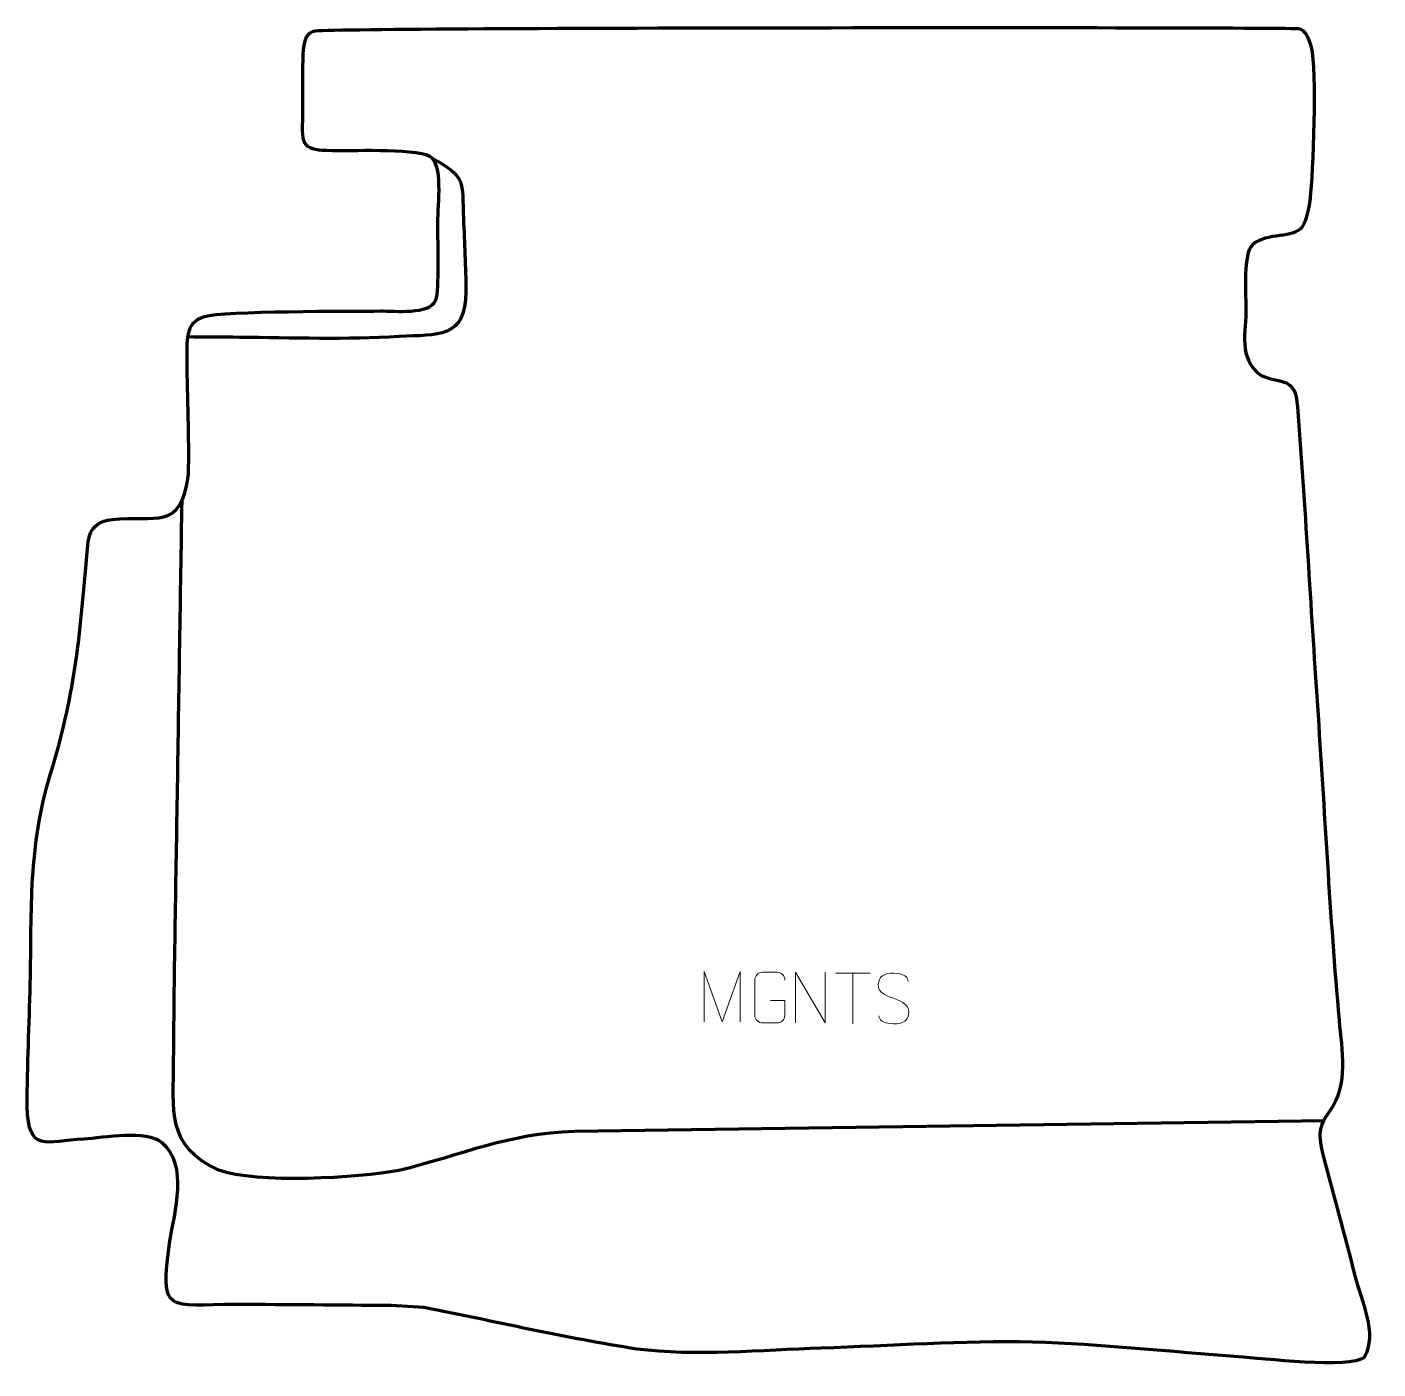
# Model space of a CAD drawing. Header units: millimetres. Extents: x -699 to -33, y 78 to 739.
import ezdxf

# ---------------------------------------------------------------- set-up
doc = ezdxf.new("R2010")
doc.units = ezdxf.units.MM
doc.header["$MEASUREMENT"] = 0
doc.layers.add('layer 2', color=7, linetype='Continuous')
doc.layers.add('layer 3', color=7, linetype='Continuous')

msp = doc.modelspace()

# ---------------------------------------------------------------- linework, layer by layer
at = {"layer": 'layer 2', "color": 142, "lineweight": 158}
for points, knots in [([(-499.1763, 674.6371), (-482.3627, 665.4411), (-484.5659, 663.4279), (-483.7639, 644.7441), (-483.7639, 644.7441), (-483.2512, 632.7977), (-482.7248, 620.9636), (-482.5241, 609.0009), (-482.5241, 609.0009), (-482.7912, 585.2183), (-496.2983, 587.827), (-515.5016, 586.6487), (-515.5016, 586.6487), (-541.2178, 585.0708), (-568.4254, 586.057), (-594.3164, 586.272), (-594.3164, 586.272), (-602.7815, 586.3424), (-611.2466, 586.4128), (-619.7116, 586.4831)], [0, 0, 0, 0, 0.16666667, 0.16666667, 0.16666667, 0.16666667, 0.33333333, 0.33333333, 0.33333333, 0.33333333, 0.5, 0.5, 0.5, 0.5, 0.66666667, 0.66666667, 0.66666667, 0.66666667, 1, 1, 1, 1]), ([(-58.8237, 200.035), (-182.2517, 198.2524), (-305.6805, 196.5109), (-429.108, 194.7283), (-429.108, 194.7283), (-461.751, 193.8193), (-485.1773, 182.9961), (-515.6269, 175.4541), (-515.6269, 175.4541), (-535.6031, 171.8637), (-586.0236, 168.8286), (-604.3937, 175.698), (-604.3937, 175.698), (-630.5104, 187.2499), (-626.8483, 205.5118), (-626.7, 230.22), (-626.7, 230.22), (-626.4312, 275.0307), (-625.4685, 319.8069), (-624.784, 364.6098), (-624.784, 364.6098), (-624.0688, 411.7099), (-623.2868, 458.809), (-622.5664, 505.9091)], [0, 0, 0, 0, 0.14285714, 0.14285714, 0.14285714, 0.14285714, 0.28571429, 0.28571429, 0.28571429, 0.28571429, 0.42857143, 0.42857143, 0.42857143, 0.42857143, 0.57142857, 0.57142857, 0.57142857, 0.57142857, 0.71428571, 0.71428571, 0.71428571, 0.71428571, 1, 1, 1, 1])]:
    msp.add_open_spline(points, degree=3, knots=knots, dxfattribs=at)
at = {"layer": 'layer 3', "color": 242, "lineweight": 158}
msp.add_open_spline([(-562.9727, 693.1633), (-563.7195, 678.5165), (-561.1652, 678.6015), (-546.0283, 678.2125), (-546.0283, 678.2125), (-537.7856, 678.1661), (-503.8816, 679.5488), (-499.1763, 674.6371), (-499.1763, 674.6371), (-493.7302, 668.9523), (-496.5725, 649.3718), (-496.4507, 641.0244), (-496.4507, 641.0244), (-496.3501, 634.1326), (-495.582, 609.8035), (-497.3626, 604.5451), (-497.3626, 604.5451), (-500.6776, 597.3811), (-517.7825, 599.3516), (-524.7586, 599.2944), (-524.7586, 599.2944), (-539.2186, 599.1647), (-602.0955, 599.3934), (-611.5473, 596.596), (-611.5473, 596.596), (-621.3765, 593.6869), (-619.9556, 583.6425), (-620.018, 574.9002), (-620.018, 574.9002), (-620.0447, 556.444), (-618.812, 536.9569), (-619.437, 518.7219), (-619.437, 518.7219), (-623.0076, 490.1421), (-635.6748, 499.1117), (-657.0921, 496.4462), (-657.0921, 496.4462), (-669.3915, 494.9154), (-668.7334, 487.0123), (-669.7397, 476.3994), (-669.7397, 476.3994), (-673.1028, 436.6668), (-675.544, 409.7433), (-687.4417, 371.0825), (-687.4417, 371.0825), (-698.4945, 334.1264), (-696.551, 305.3301), (-697.45, 267.5759), (-697.45, 267.5759), (-697.9418, 247.4901), (-698.8115, 227.1884), (-699.0167, 207.1295), (-699.0167, 207.1295), (-698.1136, 183.9283), (-690.2141, 189.9301), (-671.0488, 190.9754), (-671.0488, 190.9754), (-661.2712, 191.6551), (-640.1457, 195.6343), (-632.4305, 189.2207), (-632.4305, 189.2207), (-619.1168, 178.1529), (-626.3348, 155.06), (-628.5625, 140.6299), (-628.5625, 140.6299), (-633.9349, 103.7474), (-629.2727, 109.5224), (-595.742, 109.4513), (-595.742, 109.4513), (-570.3285, 109.3974), (-544.9165, 109.0561), (-519.5029, 108.962), (-519.5029, 108.962), (-519.5029, 108.962), (-503.2815, 108.0082), (-503.2815, 108.0082), (-503.2815, 108.0082), (-468.7244, 101.2302), (-432.9276, 92.7283), (-398.2726, 87.5046), (-398.2726, 87.5046), (-369.9079, 83.7706), (-336.28, 87.0336), (-307.333, 87.9267), (-307.333, 87.9267), (-273.2084, 89.0242), (-236.9988, 91.6885), (-203.0755, 90.8907), (-203.0755, 90.8907), (-169.5373, 89.8812), (-134.9727, 86.1028), (-101.3398, 83.7261), (-101.3398, 83.7261), (-90.7932, 82.8984), (-45.9913, 77.6737), (-39.5558, 83.3769), (-39.5558, 83.3769), (-32.7355, 94.9452), (-41.1353, 111.7189), (-44.1515, 123.6278), (-44.1515, 123.6278), (-49.1525, 143.4649), (-54.4708, 162.9693), (-59.7738, 182.7086), (-59.7738, 182.7086), (-62.2256, 193.5315), (-62.5315, 196.3829), (-56.4391, 204.956), (-56.4391, 204.956), (-47.3046, 217.8097), (-50.5572, 234.8011), (-51.9381, 249.721), (-51.9381, 249.721), (-56.5632, 301.0961), (-59.085, 353.2849), (-62.635, 404.8341), (-62.635, 404.8341), (-65.9333, 453.93), (-68.6557, 502.8885), (-72.4601, 551.9748), (-72.4601, 551.9748), (-73.6418, 567.2217), (-79.8594, 563.074), (-90.4235, 567.4952), (-90.4235, 567.4952), (-102.128, 576.2738), (-97.7335, 588.5484), (-97.8509, 601.5048), (-97.8509, 601.5048), (-98.0331, 607.7911), (-99.3053, 627.8321), (-94.644, 631.941), (-94.644, 631.941), (-87.5486, 638.1954), (-74.1064, 634.885), (-70.1357, 640.7059), (-70.1357, 640.7059), (-68.2184, 643.5164), (-67.0167, 648.6901), (-66.2585, 654.92), (-66.2585, 654.92), (-64.8593, 666.4162), (-62.7338, 718.328), (-65.7501, 729.3579), (-65.7501, 729.3579), (-66.9208, 733.6395), (-68.548, 738.2142), (-72.0049, 738.5309), (-72.0049, 738.5309), (-80.205, 739.282), (-517.1847, 739.2643), (-555.3812, 737.5369), (-555.3812, 737.5369), (-564.0629, 737.1443), (-562.8565, 728.9605), (-562.9067, 704.9423), (-562.9067, 704.9423), (-562.9148, 701.0137), (-562.9262, 697.092), (-562.9727, 693.1633)], degree=3, knots=[0, 0, 0, 0, 0.02439024, 0.02439024, 0.02439024, 0.02439024, 0.04878049, 0.04878049, 0.04878049, 0.04878049, 0.07317073, 0.07317073, 0.07317073, 0.07317073, 0.09756098, 0.09756098, 0.09756098, 0.09756098, 0.12195122, 0.12195122, 0.12195122, 0.12195122, 0.14634146, 0.14634146, 0.14634146, 0.14634146, 0.17073171, 0.17073171, 0.17073171, 0.17073171, 0.19512195, 0.19512195, 0.19512195, 0.19512195, 0.2195122, 0.2195122, 0.2195122, 0.2195122, 0.24390244, 0.24390244, 0.24390244, 0.24390244, 0.26829268, 0.26829268, 0.26829268, 0.26829268, 0.29268293, 0.29268293, 0.29268293, 0.29268293, 0.31707317, 0.31707317, 0.31707317, 0.31707317, 0.34146341, 0.34146341, 0.34146341, 0.34146341, 0.36585366, 0.36585366, 0.36585366, 0.36585366, 0.3902439, 0.3902439, 0.3902439, 0.3902439, 0.41463415, 0.41463415, 0.41463415, 0.41463415, 0.43902439, 0.43902439, 0.43902439, 0.43902439, 0.46341463, 0.46341463, 0.46341463, 0.46341463, 0.48780488, 0.48780488, 0.48780488, 0.48780488, 0.51219512, 0.51219512, 0.51219512, 0.51219512, 0.53658537, 0.53658537, 0.53658537, 0.53658537, 0.56097561, 0.56097561, 0.56097561, 0.56097561, 0.58536585, 0.58536585, 0.58536585, 0.58536585, 0.6097561, 0.6097561, 0.6097561, 0.6097561, 0.63414634, 0.63414634, 0.63414634, 0.63414634, 0.65853659, 0.65853659, 0.65853659, 0.65853659, 0.68292683, 0.68292683, 0.68292683, 0.68292683, 0.70731707, 0.70731707, 0.70731707, 0.70731707, 0.73170732, 0.73170732, 0.73170732, 0.73170732, 0.75609756, 0.75609756, 0.75609756, 0.75609756, 0.7804878, 0.7804878, 0.7804878, 0.7804878, 0.80487805, 0.80487805, 0.80487805, 0.80487805, 0.82926829, 0.82926829, 0.82926829, 0.82926829, 0.85365854, 0.85365854, 0.85365854, 0.85365854, 0.87804878, 0.87804878, 0.87804878, 0.87804878, 0.90243902, 0.90243902, 0.90243902, 0.90243902, 0.92682927, 0.92682927, 0.92682927, 0.92682927, 0.95121951, 0.95121951, 0.95121951, 0.95121951, 1, 1, 1, 1], dxfattribs=at)
at = {"layer": 'layer 3', "color": 250, "lineweight": 9}
for points, knots in [([(-365.0499, 248.7527), (-365.0499, 248.7527), (-365.0499, 273.7106), (-365.0499, 273.7106), (-365.0499, 273.7106), (-365.0499, 273.7106), (-356.1248, 248.7527), (-356.1248, 248.7527), (-356.1248, 248.7527), (-356.1248, 248.7527), (-347.3649, 273.7101), (-347.3649, 273.7101), (-347.3649, 273.7101), (-347.3649, 273.7101), (-347.3649, 248.7527), (-347.3649, 248.7527)], [0, 0, 0, 0, 0.2, 0.2, 0.2, 0.2, 0.4, 0.4, 0.4, 0.4, 0.6, 0.6, 0.6, 0.6, 1, 1, 1, 1]), ([(-332.4009, 259.2788), (-332.4009, 259.2788), (-325.2328, 259.2788), (-325.2328, 259.2788), (-325.2328, 259.2788), (-325.2328, 259.2788), (-325.2328, 252.1107), (-325.2328, 252.1107), (-325.2328, 252.1107), (-325.3725, 249.7873), (-327.0497, 248.3077), (-329.1975, 248.2969), (-329.1975, 248.2969), (-331.5293, 248.2973), (-333.8613, 248.2973), (-336.1928, 248.2969), (-336.1928, 248.2969), (-338.1177, 248.1915), (-340.0899, 250.076), (-340.0787, 252.0933), (-340.0787, 252.0933), (-340.0783, 257.8634), (-340.0783, 263.6331), (-340.0787, 269.4024), (-340.0787, 269.4024), (-340.0745, 271.5405), (-338.3277, 273.2597), (-336.1754, 273.2463), (-336.1754, 273.2463), (-333.8497, 273.2463), (-331.5236, 273.2463), (-329.1975, 273.2463), (-329.1975, 273.2463), (-327.2508, 273.2817), (-325.2594, 271.7902), (-325.2328, 269.3525)], [0, 0, 0, 0, 0.1, 0.1, 0.1, 0.1, 0.2, 0.2, 0.2, 0.2, 0.3, 0.3, 0.3, 0.3, 0.4, 0.4, 0.4, 0.4, 0.5, 0.5, 0.5, 0.5, 0.6, 0.6, 0.6, 0.6, 0.7, 0.7, 0.7, 0.7, 0.8, 0.8, 0.8, 0.8, 1, 1, 1, 1]), ([(-319.9832, 248.2931), (-319.9832, 248.2931), (-319.9832, 273.2466), (-319.9832, 273.2466), (-319.9832, 273.2466), (-319.9832, 273.2466), (-305.3284, 248.2931), (-305.3284, 248.2931), (-305.3284, 248.2931), (-305.3284, 248.2931), (-305.3284, 273.2466), (-305.3284, 273.2466)], [0, 0, 0, 0, 0.25, 0.25, 0.25, 0.25, 0.5, 0.5, 0.5, 0.5, 1, 1, 1, 1]), ([(-271.6609, 260.4687), (-275.9092, 261.9391), (-280.8173, 263.7349), (-278.8122, 269.2552), (-278.8122, 269.2552), (-277.3087, 273.3951), (-272.0951, 273.0066), (-268.4915, 272.4055), (-268.4915, 272.4055), (-265.6309, 271.9283), (-264.7662, 270.7151), (-264.4556, 268.631)], [0, 0, 0, 0, 0.25, 0.25, 0.25, 0.25, 0.5, 0.5, 0.5, 0.5, 1, 1, 1, 1]), ([(-271.6609, 260.4686), (-267.6423, 258.8219), (-262.6128, 256.9336), (-264.4468, 251.5733), (-264.4468, 251.5733), (-265.9066, 247.3069), (-270.8174, 247.5636), (-274.5435, 248.1183), (-274.5435, 248.1183), (-277.2935, 248.5281), (-278.5144, 249.7416), (-278.8924, 251.8538)], [0, 0, 0, 0, 0.25, 0.25, 0.25, 0.25, 0.5, 0.5, 0.5, 0.5, 1, 1, 1, 1])]:
    msp.add_open_spline(points, degree=3, knots=knots, dxfattribs=at)
for points in [[(-300.16, 272.7481), (-300.16, 272.7481), (-283.1728, 272.7481), (-283.1728, 272.7481)], [(-291.6662, 247.8181), (-291.6662, 247.8181), (-291.6662, 272.7716), (-291.6662, 272.7716)]]:
    msp.add_open_spline(points, degree=3, dxfattribs=at)

doc.saveas('drawing.dxf')
